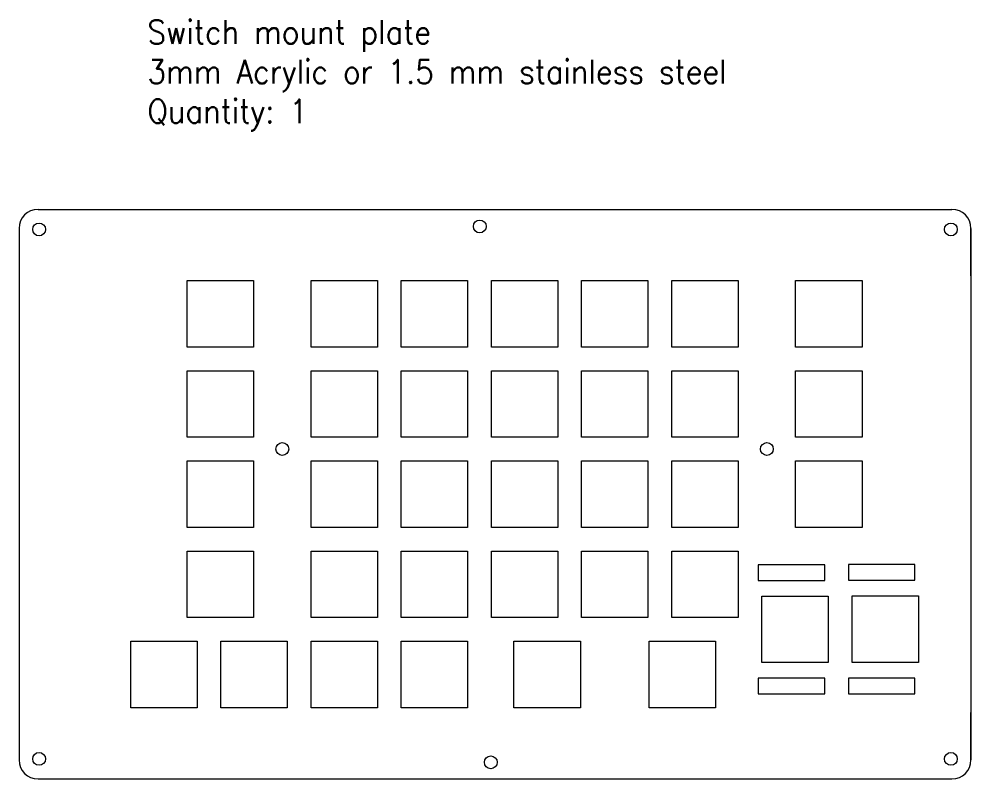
# Model space of a CAD drawing. Header units: millimetres. Extents: x 188 to 1083, y -51 to 254.
# Drawn here: x 188.4 to 389, y 93.4 to 253.5 of the extents above; entities that cross this region are included whole.
import ezdxf

# ---------------------------------------------------------------- set-up
doc = ezdxf.new("R2010")
doc.units = ezdxf.units.MM
doc.layers.add('Layer_1', color=7, linetype='CONTINUOUS')
doc.layers.add('text', color=4, linetype='CONTINUOUS', plot=False)
doc.styles.add('textstyle28', font='standard')

msp = doc.modelspace()

# ---------------------------------------------------------------- linework, layer by layer
at = {"layer": 'Layer_1', "linetype": 'ByBlock'}
for p, q in [((192.43845, 213.4452), (385.04628, 213.4452)), ((192.43845, 213.4452), (385.04628, 213.4452)), ((188.43845, 209.4452), (188.43845, 97.44523)), ((389.04628, 199.44521), (389.04628, 209.4452)), ((389.04628, 97.44523), (389.04628, 107.44521)), ((192.43845, 93.44523), (385.04628, 93.44523)), ((192.43845, 93.44523), (202.43844, 93.44523)), ((375.04629, 93.44523), (385.04628, 93.44523))]:
    msp.add_line(p, q, dxfattribs=at)
at = {"layer": 'Layer_1'}
for p, q in [((389.04628, 209.4452), (389.04628, 97.44523)), ((389.04628, 155.71046), (389.04628, 130.84309)), ((389.04628, 155.71046), (389.04628, 130.84309))]:
    msp.add_line(p, q, dxfattribs=at)
for points in [[(223.85206, 198.44522), (237.85206, 198.44522), (237.85206, 184.44522), (223.85206, 184.44522), (223.85206, 198.44522)], [(249.97706, 198.44522), (263.97706, 198.44522), (263.97706, 184.44522), (249.97706, 184.44522), (249.97706, 198.44522)], [(268.97706, 198.44522), (282.97706, 198.44522), (282.97706, 184.44522), (268.97706, 184.44522), (268.97706, 198.44522)], [(287.97706, 198.44522), (301.97706, 198.44522), (301.97706, 184.44522), (287.97706, 184.44522), (287.97706, 198.44522)], [(306.97706, 198.44522), (320.97706, 198.44522), (320.97706, 184.44522), (306.97706, 184.44522), (306.97706, 198.44522)], [(325.97706, 198.44522), (339.97706, 198.44522), (339.97706, 184.44522), (325.97706, 184.44522), (325.97706, 198.44522)], [(352.10206, 198.44522), (366.10206, 198.44522), (366.10206, 184.44522), (352.10206, 184.44522), (352.10206, 198.44522)], [(223.85206, 179.44522), (237.85206, 179.44522), (237.85206, 165.44522), (223.85206, 165.44522), (223.85206, 179.44522)], [(249.97706, 179.44522), (263.97706, 179.44522), (263.97706, 165.44522), (249.97706, 165.44522), (249.97706, 179.44522)], [(268.97706, 179.44522), (282.97706, 179.44522), (282.97706, 165.44522), (268.97706, 165.44522), (268.97706, 179.44522)], [(287.97706, 179.44522), (301.97706, 179.44522), (301.97706, 165.44522), (287.97706, 165.44522), (287.97706, 179.44522)], [(306.97706, 179.44522), (320.97706, 179.44522), (320.97706, 165.44522), (306.97706, 165.44522), (306.97706, 179.44522)], [(325.97706, 179.44522), (339.97706, 179.44522), (339.97706, 165.44522), (325.97706, 165.44522), (325.97706, 179.44522)], [(352.10206, 179.44522), (366.10206, 179.44522), (366.10206, 165.44522), (352.10206, 165.44522), (352.10206, 179.44522)], [(223.85206, 160.44522), (237.85206, 160.44522), (237.85206, 146.44522), (223.85206, 146.44522), (223.85206, 160.44522)], [(249.97706, 160.44522), (263.97706, 160.44522), (263.97706, 146.44522), (249.97706, 146.44522), (249.97706, 160.44522)], [(268.97706, 160.44522), (282.97706, 160.44522), (282.97706, 146.44522), (268.97706, 146.44522), (268.97706, 160.44522)], [(287.97706, 160.44522), (301.97706, 160.44522), (301.97706, 146.44522), (287.97706, 146.44522), (287.97706, 160.44522)], [(306.97706, 160.44522), (320.97706, 160.44522), (320.97706, 146.44522), (306.97706, 146.44522), (306.97706, 160.44522)], [(325.97706, 160.44522), (339.97706, 160.44522), (339.97706, 146.44522), (325.97706, 146.44522), (325.97706, 160.44522)], [(352.10206, 160.44522), (366.10206, 160.44522), (366.10206, 146.44522), (352.10206, 146.44522), (352.10206, 160.44522)], [(223.85206, 141.44522), (237.85206, 141.44522), (237.85206, 127.44522), (223.85206, 127.44522), (223.85206, 141.44522)], [(249.97706, 141.44522), (263.97706, 141.44522), (263.97706, 127.44522), (249.97706, 127.44522), (249.97706, 141.44522)], [(268.97706, 141.44522), (282.97706, 141.44522), (282.97706, 127.44522), (268.97706, 127.44522), (268.97706, 141.44522)], [(287.97706, 141.44522), (301.97706, 141.44522), (301.97706, 127.44522), (287.97706, 127.44522), (287.97706, 141.44522)], [(306.97706, 141.44522), (320.97706, 141.44522), (320.97706, 127.44522), (306.97706, 127.44522), (306.97706, 141.44522)], [(325.97706, 141.44522), (339.97706, 141.44522), (339.97706, 127.44522), (325.97706, 127.44522), (325.97706, 141.44522)], [(358.97707, 131.94522), (358.97707, 117.94522), (344.97707, 117.94522), (344.97707, 131.94522), (358.97707, 131.94522)], [(377.97707, 132.00772), (377.97707, 118.00772), (363.97707, 118.00772), (363.97707, 132.00772), (377.97707, 132.00772)], [(211.97706, 122.44522), (225.97706, 122.44522), (225.97706, 108.44522), (211.97706, 108.44522), (211.97706, 122.44522)], [(230.97706, 122.44522), (244.97706, 122.44522), (244.97706, 108.44522), (230.97706, 108.44522), (230.97706, 122.44522)], [(249.97706, 122.44522), (263.97706, 122.44522), (263.97706, 108.44522), (249.97706, 108.44522), (249.97706, 122.44522)], [(268.97706, 122.44522), (282.97706, 122.44522), (282.97706, 108.44522), (268.97706, 108.44522), (268.97706, 122.44522)], [(292.72706, 122.44522), (306.72706, 122.44522), (306.72706, 108.44522), (292.72706, 108.44522), (292.72706, 122.44522)], [(321.22706, 122.44522), (335.22706, 122.44522), (335.22706, 108.44522), (321.22706, 108.44522), (321.22706, 122.44522)]]:
    msp.add_lwpolyline(points, dxfattribs=at)
at = {"layer": 'Layer_1', "linetype": 'ByBlock'}
for points in [[(358.22707, 138.54522), (344.22707, 138.54522), (344.22707, 135.24522), (358.22707, 135.24522)], [(377.22707, 138.60772), (363.22707, 138.60772), (363.22707, 135.30772), (377.22707, 135.30772)], [(358.22707, 114.64522), (344.22707, 114.64522), (344.22707, 111.34522), (358.22707, 111.34522)], [(377.22707, 114.70772), (363.22707, 114.70772), (363.22707, 111.40772), (377.22707, 111.40772)]]:
    msp.add_lwpolyline(points, close=True, dxfattribs=at)
at = {"layer": 'Layer_1'}
for centre in [(285.53956, 209.8452), (192.67068, 209.21298), (192.67068, 209.21298), (384.81405, 209.21297), (243.91456, 162.94522), (346.03956, 162.94522), (192.67068, 97.67746), (287.85206, 96.9603), (384.81405, 97.67745), (384.81405, 97.67745)]:
    msp.add_circle(centre, 1.35, dxfattribs=at)
for centre, start, end in [((192.43845, 209.4452), 90, 180), ((385.04628, 209.4452), 0, 90), ((192.43845, 97.44523), 180, 270), ((192.43845, 97.44523), 180, 270), ((385.04628, 97.44523), 270, 0)]:
    msp.add_arc(centre, 4, start, end, dxfattribs=at)

# ---------------------------------------------------------------- texts
at = {"layer": 'text', "linetype": 'ByBlock', "insert": (215.51818, 253.3053), "char_height": 2.5, "width": 161.4251725, "attachment_point": 1, "style": 'textstyle28'}
msp.add_mtext('{\\H2x;Switch mount plate\\P3mm Acrylic or 1.5 mm stainless steel\\PQuantity: 1}', dxfattribs=at)

doc.saveas('drawing.dxf')
